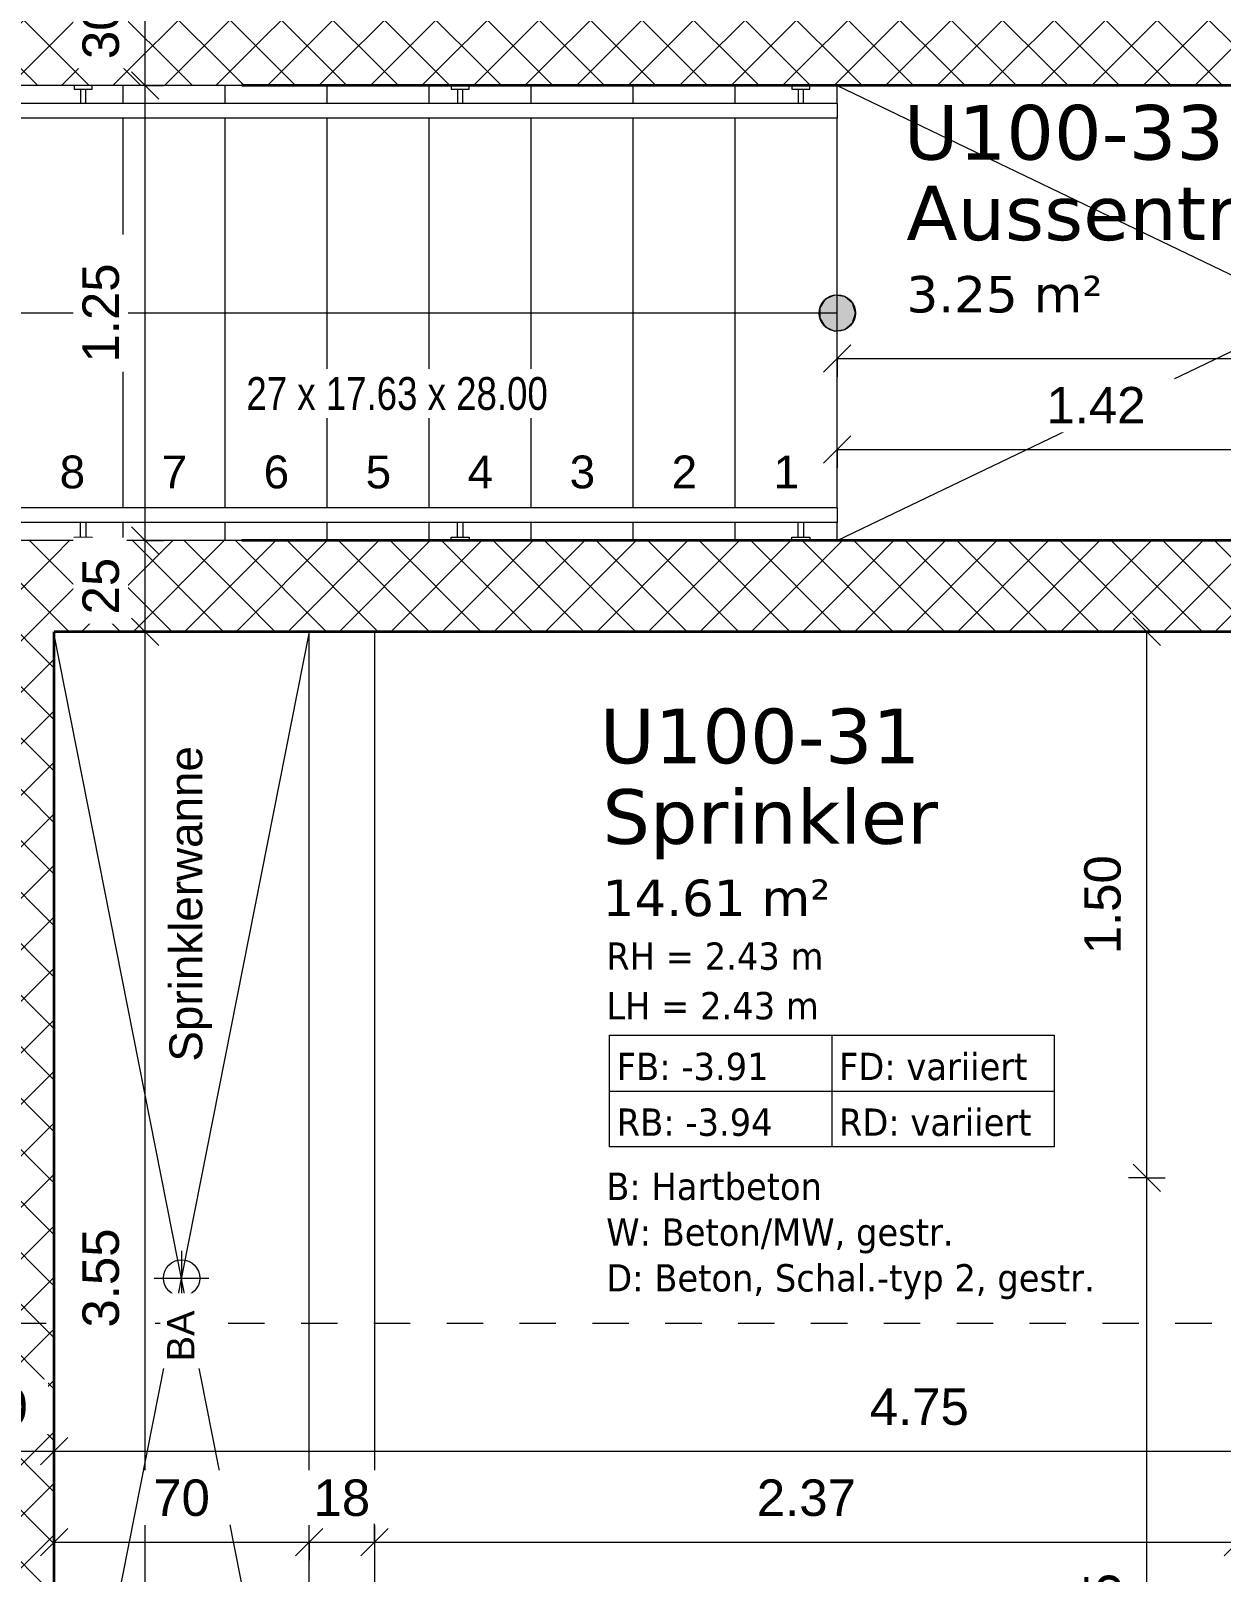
# Model space of a CAD drawing. Header units: metres. Extents: x -86 to 44, y -23 to 39.
# Drawn here: x -62.772 to -59.504, y 25.719 to 29.952 of the extents above; entities that cross this region are included whole.
import ezdxf

# ---------------------------------------------------------------- set-up
doc = ezdxf.new("R2010")
doc.units = ezdxf.units.M
doc.linetypes.add('_Verdeckte Linien_', pattern=[0.15, 0.1, -0.05])
doc.linetypes.add('Strichpunkt - Fein', pattern=[0.2, 0.1, -0.05, 0, -0.05])
for name, color, linetype, lineweight in [('A-____-____-DIMS', 7, 'Continuous', 5), ('A-____-____-DIMS-50', 7, 'Continuous', 5), ('A-____-NOTE-TEXT', 7, 'Continuous', 9), ('A-AREA-____-IDEN', 7, 'Continuous', 5), ('A-DETL-GENF-OTLN', 7, 'Continuous', 9), ('A-FLOR-____-OTLN', 7, 'Continuous', 9), ('A-FLOR-HRAL-OTLN', 7, 'Continuous', 9), ('A-WALL-____-MCUT', 7, 'Continuous', 35), ('A-WALL-____-PATT', 7, 'Continuous', 35), ('I-WALL-____-OTLN', 7, 'Continuous', 9), ('S-STRS-____-IDEN', 7, 'Continuous', 9), ('S-STRS-____-OTLN', 7, 'Continuous', 9), ('Text', 7, 'Continuous', 5)]:
    doc.layers.add(name, color=color, linetype=linetype, lineweight=lineweight)
doc.styles.add('Arial', font='arial.ttf', dxfattribs={"height": 0.09})
doc.styles.add('Arial_1', font='arial.ttf', dxfattribs={"height": 0.1})
doc.styles.add('Arial_2', font='arial.ttf', dxfattribs={"height": 0.075})
doc.styles.add('Arial_4', font='arial.ttf', dxfattribs={"width": 0.8, "height": 0.09})
doc.styles.add('Verdana_2', font='verdana.ttf', dxfattribs={"height": 0.1})
doc.styles.add('Verdana_3', font='verdana.ttf', dxfattribs={"width": 0.9, "height": 0.075})
doc.styles.add('Verdana_4', font='verdana.ttf', dxfattribs={"height": 0.15})
doc.dimstyles.new('Arial_2_00mm_fein_2', dxfattribs={"dimscale": 0.3048, "dimtxt": 0.102026, "dimasz": 0.246063, "dimexe": 0.164042, "dimexo": 0.0625, "dimgap": 0.123031, "dimtad": 1, "dimrnd": 0.005, "dimzin": 0, "dimdsep": 46, "dimtxsty": 'Arial_1', "dimblk1": 'OBLIQUE', "dimblk2": 'OBLIQUE', "dimsah": 1, "dimcen": 0.09, "dimazin": 0, "dimtfac": 1, "dimtdec": 4, "dimtix": 1, "dimtmove": 0, "dimatfit": 3, "dimfxl": 0.164042, "dimfxlon": 1, "dimtvp": 1, "dimtfill": 1, "dimtolj": 1, "dimtzin": 0, "dimarcsym": 2})
doc.dimstyles.new('SUB_Rohbau_fein_2', dxfattribs={"dimscale": 0.3048, "dimtxt": 0.102026, "dimasz": 0.246063, "dimexe": 0.164042, "dimexo": 0.0625, "dimgap": 0.123031, "dimtad": 1, "dimrnd": 0.005, "dimzin": 0, "dimdsep": 46, "dimtxsty": 'Arial_1', "dimblk1": 'OBLIQUE', "dimblk2": 'OBLIQUE', "dimsah": 1, "dimcen": 0.09, "dimazin": 0, "dimtfac": 1, "dimtdec": 4, "dimtix": 1, "dimtmove": 2, "dimatfit": 3, "dimfxl": 0.164042, "dimfxlon": 1, "dimtvp": 1, "dimtfill": 1, "dimtolj": 1, "dimtzin": 0, "dimarcsym": 2})
doc.dimstyles.new('SUB_Rohbau_fein_6', dxfattribs={"dimscale": 0.3048, "dimtxt": 0.102026, "dimasz": 0.246063, "dimexe": 0.164042, "dimexo": 0.0625, "dimgap": 0.123031, "dimtad": 1, "dimdec": 1, "dimlfac": 100, "dimrnd": 0.5, "dimdsep": 46, "dimtxsty": 'Arial_1', "dimblk1": 'OBLIQUE', "dimblk2": 'OBLIQUE', "dimsah": 1, "dimcen": 0.09, "dimazin": 0, "dimtfac": 1, "dimtdec": 4, "dimtix": 1, "dimtmove": 0, "dimatfit": 3, "dimfxl": 0.164042, "dimfxlon": 1, "dimtvp": 1, "dimtfill": 1, "dimtolj": 1, "dimtzin": 0, "dimarcsym": 2})
doc.dimstyles.new('SUB_Rohbau_fein_7', dxfattribs={"dimscale": 0.3048, "dimtxt": 0.102026, "dimasz": 0.246063, "dimexe": 0.164042, "dimexo": 0.0625, "dimgap": 0.123031, "dimtad": 1, "dimrnd": 0.005, "dimzin": 0, "dimdsep": 46, "dimtxsty": 'Arial_1', "dimblk1": 'OBLIQUE', "dimblk2": 'OBLIQUE', "dimsah": 1, "dimcen": 0.09, "dimazin": 0, "dimtfac": 1, "dimtdec": 4, "dimtix": 1, "dimtmove": 0, "dimatfit": 3, "dimfxl": 0.164042, "dimfxlon": 1, "dimtvp": 1, "dimtfill": 1, "dimtolj": 1, "dimtzin": 0, "dimarcsym": 2})
pattern_1 = [(45, (0, 0), (-0.07071068, 0.07071068), []), (135, (0, 0), (-0.07071068, -0.07071068), [])]

# ---------------------------------------------------------------- blocks, each defined once
blk = doc.blocks.new('Geländer - Handlauf - Befestigung-41870425--01_UG_OK_FFB_AF')
at = {"layer": 'A-FLOR-HRAL-OTLN'}
for p, q in [((-0.06, 0.025), (-0.07, 0.025)), ((-0.06, 0), (-0.06, 0.025)), ((-0.02, 0.0075), (-0.06, 0.0075)), ((-0.06, -0.025), (-0.06, 0)), ((-0.07, -0.025), (-0.06, -0.025)), ((-0.06, -0.0075), (-0.02, -0.0075))]:
    blk.add_line(p, q, dxfattribs=at)
blk = doc.blocks.new('Geländer - Handlauf - Befestigung-41870578--01_UG_OK_FFB_AF')
at = {"layer": 'A-FLOR-HRAL-OTLN'}
for p, q in [((-0.06, 0.025), (-0.07, 0.025)), ((-0.06, 0), (-0.06, 0.025)), ((-0.02, 0.0075), (-0.06, 0.0075)), ((-0.06, -0.025), (-0.06, 0)), ((-0.07, -0.025), (-0.06, -0.025)), ((-0.06, -0.0075), (-0.02, -0.0075))]:
    blk.add_line(p, q, dxfattribs=at)
blk = doc.blocks.new('Geländer - Handlauf - Befestigung-41870580--01_UG_OK_FFB_AF')
at = {"layer": 'A-FLOR-HRAL-OTLN'}
for p, q in [((-0.06, 0.025), (-0.07, 0.025)), ((-0.07, 0.025), (-0.07, 0)), ((-0.06, 0), (-0.06, 0.025)), ((-0.02, 0.0075), (-0.06, 0.0075)), ((-0.06, -0.025), (-0.06, 0)), ((-0.07, 0), (-0.07, -0.025)), ((-0.07, -0.025), (-0.06, -0.025)), ((-0.06, -0.0075), (-0.02, -0.0075))]:
    blk.add_line(p, q, dxfattribs=at)
blk = doc.blocks.new('Geländer - Geländer-21181093--01_UG_OK_FFB_AF')
at = {"layer": 'A-FLOR-HRAL-OTLN'}
for p, q in [((-60.558, 29.7516), (-63.2321, 29.7516)), ((-60.558, 29.7516), (-60.558, 29.7116)), ((-60.558, 29.7116), (-63.2214, 29.7116))]:
    blk.add_line(p, q, dxfattribs=at)
at = {"rotation": 269.9999999999998}
for name, p in [('Geländer - Handlauf - Befestigung-41870580--01_UG_OK_FFB_AF', (-62.628, 29.7316)), ('Geländer - Handlauf - Befestigung-41870578--01_UG_OK_FFB_AF', (-61.593, 29.7316)), ('Geländer - Handlauf - Befestigung-41870425--01_UG_OK_FFB_AF', (-60.658, 29.7316))]:
    blk.add_blockref(name, p, dxfattribs=at)
blk = doc.blocks.new('Geländer - Handlauf - Befestigung-V92--01_UG_OK_FFB_AF')
at = {"layer": 'A-FLOR-HRAL-OTLN'}
for p, q in [((-0.06, 0.025), (-0.07, 0.025)), ((-0.06, 0), (-0.06, 0.025)), ((-0.02, 0.0075), (-0.06, 0.0075)), ((-0.06, -0.025), (-0.06, 0)), ((-0.07, -0.025), (-0.06, -0.025)), ((-0.06, -0.0075), (-0.02, -0.0075))]:
    blk.add_line(p, q, dxfattribs=at)
blk = doc.blocks.new('Geländer - Geländer-21181097--01_UG_OK_FFB_AF')
at = {"layer": 'A-FLOR-HRAL-OTLN'}
for p, q in [((-60.558, 28.6416), (-62.9347, 28.6416)), ((-60.558, 28.6416), (-60.558, 28.6016)), ((-60.558, 28.6016), (-62.9239, 28.6016))]:
    blk.add_line(p, q, dxfattribs=at)
at = {"extrusion": (0, 0, -1), "zscale": -1, "rotation": 90.00000000000021}
for name, p in [('Geländer - Handlauf - Befestigung-41870580--01_UG_OK_FFB_AF', (62.628, 28.6216)), ('Geländer - Handlauf - Befestigung-V92--01_UG_OK_FFB_AF', (61.593, 28.6216)), ('Geländer - Handlauf - Befestigung-41870425--01_UG_OK_FFB_AF', (60.658, 28.6216))]:
    blk.add_blockref(name, p, dxfattribs=at)
blk = doc.blocks.new('DE_Detailverweis - mit_Rahmen-56961561--01_UG_OK_FFB_AF')
at = {"layer": 'A-DETL-GENF-OTLN', "color": 30, "linetype": 'Strichpunkt - Fein', "true_color": 0xff8000}
blk.add_line((13.1058, 0), (0, 0), dxfattribs=at)
blk = doc.blocks.new('Beschriftung_Räume-SUB - Vollständig-17704717--01_UG_OK_FFB_AF')
at = {"layer": 'A-AREA-____-IDEN'}
for p, q in [((0, -0.018255), (0.0244, -0.018255)), ((0, -0.024377), (0, -0.018255)), ((0.0122, -0.018255), (0.0122, -0.024377)), ((0.0244, -0.018255), (0.0244, -0.024377)), ((0, -0.021316), (0.0244, -0.021316)), ((0.0244, -0.024377), (0, -0.024377))]:
    blk.add_line(p, q, dxfattribs=at)
blk = doc.blocks.new('DIMBLOCK978--01_UG_OK_FFB_AF')
at = {"layer": 'A-____-____-DIMS-50'}
for p, q in [((-62.458, 28.3016), (-62.4955, 28.3391)), ((-62.458, 28.3016), (-62.508, 28.3016)), ((-62.458, 24.7516), (-62.458, 28.3016)), ((-62.458, 28.3016), (-62.4205, 28.2641)), ((-62.458, 28.3016), (-62.408, 28.3016)), ((-62.458, 24.7516), (-62.4955, 24.7891)), ((-62.458, 24.7516), (-62.508, 24.7516)), ((-62.458, 24.7516), (-62.4205, 24.7141)), ((-62.458, 24.7516), (-62.408, 24.7516))]:
    blk.add_line(p, q, dxfattribs=at)
at = {"layer": 'A-____-____-DIMS-50', "color": 0, "insert": (-62.63, 26.3909), "char_height": 0.1, "width": 0.325653, "attachment_point": 1, "rotation": 90, "line_spacing_factor": 0.941778, "style": 'Arial_1', "bg_fill": 3, "box_fill_scale": 1.25, "bg_fill_color": 256, "bg_fill_true_color": 13158600, "bg_fill_transparency": 0}
blk.add_mtext('3.55', dxfattribs=at)
blk = doc.blocks.new('_Oblique')
at = {"color": 0, "linetype": 'ByBlock', "lineweight": -2}
blk.add_line((-0.5, -0.5), (0.5, 0.5), dxfattribs=at)
blk = doc.blocks.new('DIMBLOCK979--01_UG_OK_FFB_AF')
at = {"layer": 'A-____-____-DIMS-50'}
for p, q in [((-62.458, 28.5516), (-62.4955, 28.5891)), ((-62.458, 28.5516), (-62.508, 28.5516)), ((-62.458, 28.3016), (-62.458, 28.5516)), ((-62.458, 28.5516), (-62.4205, 28.5141)), ((-62.458, 28.5516), (-62.408, 28.5516)), ((-62.458, 28.3016), (-62.4955, 28.3391)), ((-62.458, 28.3016), (-62.508, 28.3016)), ((-62.458, 28.3016), (-62.4205, 28.2641)), ((-62.458, 28.3016), (-62.408, 28.3016))]:
    blk.add_line(p, q, dxfattribs=at)
at = {"layer": 'A-____-____-DIMS-50', "color": 0, "insert": (-62.63, 28.349), "char_height": 0.1, "width": 0.186088, "attachment_point": 1, "rotation": 90, "line_spacing_factor": 0.941778, "style": 'Arial_1', "bg_fill": 3, "box_fill_scale": 1.25, "bg_fill_color": 256, "bg_fill_true_color": 13158600, "bg_fill_transparency": 0}
blk.add_mtext('25', dxfattribs=at)
blk = doc.blocks.new('DIMBLOCK980--01_UG_OK_FFB_AF')
at = {"layer": 'A-____-____-DIMS-50'}
for p, q in [((-62.458, 29.8016), (-62.508, 29.8016)), ((-62.458, 29.8016), (-62.4955, 29.8391)), ((-62.458, 28.5516), (-62.458, 29.8016)), ((-62.458, 29.8016), (-62.4205, 29.7641)), ((-62.458, 29.8016), (-62.408, 29.8016)), ((-62.458, 28.5516), (-62.4955, 28.5891)), ((-62.458, 28.5516), (-62.508, 28.5516)), ((-62.458, 28.5516), (-62.4205, 28.5141)), ((-62.458, 28.5516), (-62.408, 28.5516))]:
    blk.add_line(p, q, dxfattribs=at)
at = {"layer": 'A-____-____-DIMS-50', "color": 0, "insert": (-62.63, 29.0409), "char_height": 0.1, "width": 0.325653, "attachment_point": 1, "rotation": 90, "line_spacing_factor": 0.941778, "style": 'Arial_1', "bg_fill": 3, "box_fill_scale": 1.25, "bg_fill_color": 256, "bg_fill_true_color": 13158600, "bg_fill_transparency": 0}
blk.add_mtext('1.25', dxfattribs=at)
blk = doc.blocks.new('DIMBLOCK981--01_UG_OK_FFB_AF')
at = {"layer": 'A-____-____-DIMS-50'}
for p, q in [((-62.458, 30.1016), (-62.4955, 30.1391)), ((-62.458, 30.1016), (-62.508, 30.1016)), ((-62.458, 29.8016), (-62.458, 30.1016)), ((-62.458, 30.1016), (-62.4205, 30.0641)), ((-62.458, 30.1016), (-62.408, 30.1016)), ((-62.458, 29.8016), (-62.508, 29.8016)), ((-62.458, 29.8016), (-62.4955, 29.8391)), ((-62.458, 29.8016), (-62.4205, 29.7641)), ((-62.458, 29.8016), (-62.408, 29.8016))]:
    blk.add_line(p, q, dxfattribs=at)
at = {"layer": 'A-____-____-DIMS-50', "color": 0, "insert": (-62.63, 29.874), "char_height": 0.1, "width": 0.186088, "attachment_point": 1, "rotation": 90, "line_spacing_factor": 0.941778, "style": 'Arial_1', "bg_fill": 3, "box_fill_scale": 1.25, "bg_fill_color": 256, "bg_fill_true_color": 13158600, "bg_fill_transparency": 0}
blk.add_mtext('30', dxfattribs=at)
blk = doc.blocks.new('DIMBLOCK1207--01_UG_OK_FFB_AF')
at = {"layer": 'A-____-____-DIMS-50'}
for p, q in [((-59.708, 26.8016), (-59.7455, 26.8391)), ((-59.708, 26.8016), (-59.758, 26.8016)), ((-59.708, 24.7516), (-59.708, 26.8016)), ((-59.708, 26.8016), (-59.6705, 26.7641)), ((-59.708, 26.8016), (-59.658, 26.8016)), ((-59.708, 24.7516), (-59.7455, 24.7891)), ((-59.708, 24.7516), (-59.758, 24.7516)), ((-59.708, 24.7516), (-59.6705, 24.7141)), ((-59.708, 24.7516), (-59.658, 24.7516))]:
    blk.add_line(p, q, dxfattribs=at)
at = {"layer": 'A-____-____-DIMS-50', "color": 0, "insert": (-59.88, 25.4452), "char_height": 0.1, "width": 0.325653, "attachment_point": 1, "rotation": 90, "line_spacing_factor": 0.941778, "style": 'Arial_1', "bg_fill": 3, "box_fill_scale": 1.25, "bg_fill_color": 256, "bg_fill_true_color": 13158600, "bg_fill_transparency": 0}
blk.add_mtext('2.05', dxfattribs=at)
blk = doc.blocks.new('DIMBLOCK1208--01_UG_OK_FFB_AF')
at = {"layer": 'A-____-____-DIMS-50'}
for p, q in [((-59.708, 28.3016), (-59.7455, 28.3391)), ((-59.708, 28.3016), (-59.758, 28.3016)), ((-59.708, 26.8016), (-59.708, 28.3016)), ((-59.708, 28.3016), (-59.6705, 28.2641)), ((-59.708, 28.3016), (-59.658, 28.3016)), ((-59.708, 26.8016), (-59.7455, 26.8391)), ((-59.708, 26.8016), (-59.758, 26.8016)), ((-59.708, 26.8016), (-59.6705, 26.7641)), ((-59.708, 26.8016), (-59.658, 26.8016))]:
    blk.add_line(p, q, dxfattribs=at)
at = {"layer": 'A-____-____-DIMS-50', "color": 0, "insert": (-59.88, 27.4159), "char_height": 0.1, "width": 0.325653, "attachment_point": 1, "rotation": 90, "line_spacing_factor": 0.941778, "style": 'Arial_1', "bg_fill": 3, "box_fill_scale": 1.25, "bg_fill_color": 256, "bg_fill_true_color": 13158600, "bg_fill_transparency": 0}
blk.add_mtext('1.50', dxfattribs=at)
blk = doc.blocks.new('DIMBLOCK1209--01_UG_OK_FFB_AF')
at = {"layer": 'A-____-____-DIMS-50'}
for p, q in [((-62.708, 25.8016), (-62.708, 25.8516)), ((-62.708, 25.8016), (-62.6705, 25.8391)), ((-62.008, 25.8016), (-62.008, 25.8516)), ((-62.008, 25.8016), (-61.9705, 25.8391)), ((-62.708, 25.8016), (-62.7455, 25.7641)), ((-62.708, 25.8016), (-62.008, 25.8016)), ((-62.708, 25.8016), (-62.708, 25.7516)), ((-62.008, 25.8016), (-62.0455, 25.7641)), ((-62.008, 25.8016), (-62.008, 25.7516))]:
    blk.add_line(p, q, dxfattribs=at)
at = {"layer": 'A-____-____-DIMS-50', "color": 0, "insert": (-62.4356, 25.9736), "char_height": 0.1, "width": 0.186088, "attachment_point": 1, "line_spacing_factor": 0.941778, "style": 'Arial_1', "bg_fill": 3, "box_fill_scale": 1.25, "bg_fill_color": 256, "bg_fill_true_color": 13158600, "bg_fill_transparency": 0}
blk.add_mtext('70', dxfattribs=at)
blk = doc.blocks.new('DIMBLOCK1210--01_UG_OK_FFB_AF')
at = {"layer": 'A-____-____-DIMS-50'}
for p, q in [((-62.008, 25.8016), (-62.008, 25.8516)), ((-62.008, 25.8016), (-61.9705, 25.8391)), ((-61.828, 25.8016), (-61.828, 25.8516)), ((-61.828, 25.8016), (-61.7905, 25.8391)), ((-62.008, 25.8016), (-62.0455, 25.7641)), ((-62.008, 25.8016), (-61.828, 25.8016)), ((-62.008, 25.8016), (-62.008, 25.7516)), ((-61.828, 25.8016), (-61.8655, 25.7641)), ((-61.828, 25.8016), (-61.828, 25.7516))]:
    blk.add_line(p, q, dxfattribs=at)
at = {"layer": 'A-____-____-DIMS-50', "color": 0, "insert": (-61.9956, 25.9736), "char_height": 0.1, "width": 0.186088, "attachment_point": 1, "line_spacing_factor": 0.941778, "style": 'Arial_1', "bg_fill": 3, "box_fill_scale": 1.25, "bg_fill_color": 256, "bg_fill_true_color": 13158600, "bg_fill_transparency": 0}
blk.add_mtext('18', dxfattribs=at)
blk = doc.blocks.new('DIMBLOCK1211--01_UG_OK_FFB_AF')
at = {"layer": 'A-____-____-DIMS-50'}
for p, q in [((-61.828, 25.8016), (-61.828, 25.8516)), ((-61.828, 25.8016), (-61.7905, 25.8391)), ((-59.458, 25.8016), (-59.458, 25.8516)), ((-59.458, 25.8016), (-59.4205, 25.8391)), ((-61.828, 25.8016), (-61.8655, 25.7641)), ((-61.828, 25.8016), (-59.458, 25.8016)), ((-61.828, 25.8016), (-61.828, 25.7516)), ((-59.458, 25.8016), (-59.4955, 25.7641)), ((-59.458, 25.8016), (-59.458, 25.7516))]:
    blk.add_line(p, q, dxfattribs=at)
at = {"layer": 'A-____-____-DIMS-50', "color": 0, "insert": (-60.7787, 25.9736), "char_height": 0.1, "width": 0.325653, "attachment_point": 1, "line_spacing_factor": 0.941778, "style": 'Arial_1', "bg_fill": 3, "box_fill_scale": 1.25, "bg_fill_color": 256, "bg_fill_true_color": 13158600, "bg_fill_transparency": 0}
blk.add_mtext('2.37', dxfattribs=at)
blk = doc.blocks.new('DIMBLOCK1216--01_UG_OK_FFB_AF')
at = {"layer": 'A-____-____-DIMS-50'}
for p, q in [((-60.558, 28.8016), (-60.558, 28.8516)), ((-60.558, 28.8016), (-60.5205, 28.8391)), ((-59.138, 28.8016), (-59.138, 28.8516)), ((-59.138, 28.8016), (-59.1005, 28.8391)), ((-60.558, 28.8016), (-60.5955, 28.7641)), ((-60.558, 28.8016), (-59.138, 28.8016)), ((-60.558, 28.8016), (-60.558, 28.7516)), ((-59.138, 28.8016), (-59.1755, 28.7641)), ((-59.138, 28.8016), (-59.138, 28.7516))]:
    blk.add_line(p, q, dxfattribs=at)
at = {"layer": 'A-____-____-DIMS-50', "color": 0, "insert": (-59.9837, 28.9736), "char_height": 0.1, "width": 0.325653, "attachment_point": 1, "line_spacing_factor": 0.941778, "style": 'Arial_1', "bg_fill": 3, "box_fill_scale": 1.25, "bg_fill_color": 256, "bg_fill_true_color": 13158600, "bg_fill_transparency": 0}
blk.add_mtext('1.42', dxfattribs=at)
blk = doc.blocks.new('DIMBLOCK1219--01_UG_OK_FFB_AF')
at = {"layer": 'A-____-____-DIMS-50'}
for p, q in [((-60.558, 29.0516), (-60.558, 29.1016)), ((-60.558, 29.0516), (-60.5205, 29.0891)), ((-57.958, 29.0516), (-57.958, 29.1016)), ((-57.958, 29.0516), (-57.9205, 29.0891)), ((-60.558, 29.0516), (-60.5955, 29.0141)), ((-60.558, 29.0516), (-57.958, 29.0516)), ((-60.558, 29.0516), (-60.558, 29.0016)), ((-57.958, 29.0516), (-57.9955, 29.0141)), ((-57.958, 29.0516), (-57.958, 29.0016))]:
    blk.add_line(p, q, dxfattribs=at)
at = {"layer": 'A-____-____-DIMS-50', "color": 0, "insert": (-58.634, 29.2236), "char_height": 0.1, "width": 0.325653, "attachment_point": 1, "line_spacing_factor": 0.941778, "style": 'Arial_1', "bg_fill": 3, "box_fill_scale": 1.25, "bg_fill_color": 256, "bg_fill_true_color": 13158600, "bg_fill_transparency": 0}
blk.add_mtext('2.60', dxfattribs=at)
blk = doc.blocks.new('DIMBLOCK1221--01_UG_OK_FFB_AF')
at = {"layer": 'A-____-____-DIMS-50'}
for p, q in [((-63.008, 26.0516), (-63.008, 26.1016)), ((-63.008, 26.0516), (-62.9705, 26.0891)), ((-62.708, 26.0516), (-62.708, 26.1016)), ((-62.708, 26.0516), (-62.6705, 26.0891)), ((-63.008, 26.0516), (-63.0455, 26.0141)), ((-63.008, 26.0516), (-62.708, 26.0516)), ((-63.008, 26.0516), (-63.008, 26.0016)), ((-62.708, 26.0516), (-62.7455, 26.0141)), ((-62.708, 26.0516), (-62.708, 26.0016))]:
    blk.add_line(p, q, dxfattribs=at)
at = {"layer": 'A-____-____-DIMS-50', "color": 0, "insert": (-62.9356, 26.2236), "char_height": 0.1, "width": 0.186088, "attachment_point": 1, "line_spacing_factor": 0.941778, "style": 'Arial_1', "bg_fill": 3, "box_fill_scale": 1.25, "bg_fill_color": 256, "bg_fill_true_color": 13158600, "bg_fill_transparency": 0}
blk.add_mtext('30', dxfattribs=at)
blk = doc.blocks.new('DIMBLOCK1222--01_UG_OK_FFB_AF')
at = {"layer": 'A-____-____-DIMS-50'}
for p, q in [((-62.708, 26.0516), (-62.708, 26.1016)), ((-62.708, 26.0516), (-62.6705, 26.0891)), ((-57.958, 26.0516), (-57.958, 26.1016)), ((-57.958, 26.0516), (-57.9205, 26.0891)), ((-62.708, 26.0516), (-62.7455, 26.0141)), ((-62.708, 26.0516), (-57.958, 26.0516)), ((-62.708, 26.0516), (-62.708, 26.0016)), ((-57.958, 26.0516), (-57.9955, 26.0141)), ((-57.958, 26.0516), (-57.958, 26.0016))]:
    blk.add_line(p, q, dxfattribs=at)
at = {"layer": 'A-____-____-DIMS-50', "color": 0, "insert": (-60.4687, 26.2236), "char_height": 0.1, "width": 0.325653, "attachment_point": 1, "line_spacing_factor": 0.941778, "style": 'Arial_1', "bg_fill": 3, "box_fill_scale": 1.25, "bg_fill_color": 256, "bg_fill_true_color": 13158600, "bg_fill_transparency": 0}
blk.add_mtext('4.75', dxfattribs=at)

msp = doc.modelspace()

# ---------------------------------------------------------------- hatches: boundary and pattern name
at = {"layer": 'A-WALL-____-PATT', "lineweight": 9}
h = msp.add_hatch(dxfattribs=at)
h.set_pattern_fill('FP_1', color=256, style=0, pattern_type=2)
h.set_pattern_definition(pattern_1)
h.paths.add_polyline_path([(-69.9425, 29.8016), (-64.3928, 29.8016), (-64.3928, 30.1016), (-70.0159, 30.1016), (-70.0159, 29.8016)])
h.paths.add_polyline_path([(-25.493, 29.8016), (-19.538, 29.8016), (-19.538, 30.1016), (-62.1928, 30.1016), (-62.1928, 29.8016), (-25.5393, 29.8016)])
h.paths.add_polyline_path([(-15.983, 29.8016), (-15.983, 30.0517), (-16.083, 30.0517), (-16.083, 29.8016), (-15.988, 29.8016)])
h.paths.add_polyline_path([(-16.283, 29.8016), (-16.183, 29.8016), (-16.183, 30.1016), (-19.438, 30.1016), (-19.438, 29.8016), (-16.4352, 29.8016)])
h = msp.add_hatch(dxfattribs=at)
h.set_pattern_fill('FP_1', color=256, style=0, pattern_type=2)
h.set_pattern_definition(pattern_1)
h.paths.add_polyline_path([(-62.63, 29.8016), (-62.1928, 29.8016), (-62.1928, 30.1016), (-64.3928, 30.1016), (-64.3928, 29.8016), (-62.6318, 29.8016)])
h = msp.add_hatch(dxfattribs=at)
h.set_pattern_fill('FP_1', color=256, style=0, pattern_type=2)
h.set_pattern_definition(pattern_1)
h.paths.add_polyline_path([(-62.708, 28.1075), (-62.708, 28.5516), (-63.008, 28.5516), (-63.008, 28.1075), (-62.7095, 28.1075)])
h = msp.add_hatch(dxfattribs=at)
h.set_pattern_fill('FP_1', color=256, style=0, pattern_type=2)
h.set_pattern_definition(pattern_1)
h.paths.add_polyline_path([(-62.1928, 28.3016), (-62.1928, 28.5516), (-62.708, 28.5516), (-62.708, 28.3016), (-62.238, 28.3016)])
h = msp.add_hatch(dxfattribs=at)
h.set_pattern_fill('FP_1', color=256, style=0, pattern_type=2)
h.set_pattern_definition(pattern_1)
h.paths.add_polyline_path([(-62.1928, 28.3016), (-59.138, 28.3016), (-59.138, 28.5516), (-62.1928, 28.5516)])
h.paths.add_polyline_path([(-57.958, 28.3016), (-57.958, 28.5516), (-58.028, 28.5516), (-58.028, 28.3016), (-58.008, 28.3016)])
h = msp.add_hatch(dxfattribs=at)
h.set_pattern_fill('FP_1', color=256, style=0, pattern_type=2)
h.set_pattern_definition(pattern_1)
h.paths.add_polyline_path([(-62.708, 12.8516), (-62.708, 28.1075), (-63.008, 28.1075), (-63.008, 12.8516)])
at = {"layer": 'S-STRS-____-OTLN'}
h = msp.add_hatch(color=256, dxfattribs=at)
edge = h.paths.add_edge_path()
edge.add_arc((-60.558, 29.1766), 0.05, 0, 360)
msp.add_hatch(color=256, dxfattribs=at).paths.add_polyline_path([(-60.5651, 29.1271), (-60.5372, 29.1311), (-60.516, 29.1495), (-60.508, 29.1766), (-60.516, 29.2036), (-60.5372, 29.222), (-60.5651, 29.226), (-60.5908, 29.2143), (-60.606, 29.1906), (-60.606, 29.1625), (-60.5908, 29.1388)])

# ---------------------------------------------------------------- linework, layer by layer
at = {"layer": 'A-____-NOTE-TEXT', "lineweight": 5}
for p, q in [((-62.358, 26.6016), (-62.358, 26.4516)), ((-62.433, 26.5266), (-62.283, 26.5266))]:
    msp.add_line(p, q, dxfattribs=at)
msp.add_circle((-62.358, 26.5266), 0.05, dxfattribs=at)
at = {"layer": 'A-FLOR-____-OTLN'}
for p, q in [((-60.558, 28.5516), (-57.958, 29.8016)), ((-60.558, 29.8016), (-57.958, 28.5516)), ((-62.008, 28.3016), (-62.708, 24.7591)), ((-62.008, 24.7516), (-62.708, 28.294))]:
    msp.add_line(p, q, dxfattribs=at)
at = {"layer": 'A-WALL-____-MCUT'}
for p, q in [((-57.958, 29.8016), (-62.1928, 29.8016)), ((-59.138, 28.5516), (-62.1928, 28.5516)), ((-62.708, 24.7516), (-62.708, 28.3016)), ((-59.458, 28.3016), (-62.708, 28.3016))]:
    msp.add_line(p, q, dxfattribs=at)
at = {"layer": 'I-WALL-____-OTLN'}
for p, q in [((-62.008, 24.7516), (-62.008, 28.3016)), ((-61.828, 28.3016), (-61.828, 24.7516))]:
    msp.add_line(p, q, dxfattribs=at)
at = {"layer": 'S-STRS-____-OTLN'}
for p, q in [((-62.653, 29.8016), (-62.798, 29.8016)), ((-62.518, 29.8016), (-62.603, 29.8016)), ((-62.238, 29.8016), (-62.518, 29.8016)), ((-62.518, 29.7516), (-62.518, 29.8016)), ((-62.1928, 29.8016), (-62.238, 29.8016)), ((-62.238, 29.7516), (-62.238, 29.8016)), ((-61.958, 29.7516), (-61.958, 29.8016)), ((-61.678, 29.7516), (-61.678, 29.8016)), ((-61.398, 29.7516), (-61.398, 29.8016)), ((-61.118, 29.7516), (-61.118, 29.8016)), ((-60.838, 29.7516), (-60.838, 29.8016)), ((-60.558, 29.7516), (-60.558, 29.8016)), ((-62.518, 28.6416), (-62.518, 29.7116)), ((-62.238, 28.6416), (-62.238, 29.7116)), ((-61.958, 28.6416), (-61.958, 29.7116)), ((-61.678, 28.6416), (-61.678, 29.7116)), ((-61.398, 28.6416), (-61.398, 29.7116)), ((-61.118, 28.6416), (-61.118, 29.7116)), ((-60.838, 28.6416), (-60.838, 29.7116)), ((-60.558, 28.6416), (-60.558, 29.7116)), ((-60.5908, 29.2143), (-60.606, 29.1906)), ((-60.5651, 29.226), (-60.5908, 29.2143)), ((-60.5372, 29.222), (-60.5651, 29.226)), ((-60.516, 29.2036), (-60.5372, 29.222)), ((-62.518, 29.1766), (-62.798, 29.1766)), ((-62.238, 29.1766), (-62.518, 29.1766)), ((-61.958, 29.1766), (-62.238, 29.1766)), ((-61.678, 29.1766), (-61.958, 29.1766)), ((-61.398, 29.1766), (-61.678, 29.1766)), ((-61.118, 29.1766), (-61.398, 29.1766)), ((-60.838, 29.1766), (-61.118, 29.1766)), ((-60.558, 29.1766), (-60.838, 29.1766)), ((-60.606, 29.1906), (-60.606, 29.1625)), ((-60.606, 29.1625), (-60.5908, 29.1388)), ((-60.508, 29.1766), (-60.516, 29.2036)), ((-60.516, 29.1495), (-60.508, 29.1766)), ((-60.5908, 29.1388), (-60.5651, 29.1271)), ((-60.5651, 29.1271), (-60.5372, 29.1311)), ((-60.5372, 29.1311), (-60.516, 29.1495)), ((-62.518, 28.5516), (-62.518, 28.6016)), ((-62.238, 28.5516), (-62.238, 28.6016)), ((-61.958, 28.5516), (-61.958, 28.6016)), ((-61.678, 28.5516), (-61.678, 28.6016)), ((-61.398, 28.5516), (-61.398, 28.6016)), ((-61.118, 28.5516), (-61.118, 28.6016)), ((-60.838, 28.5516), (-60.838, 28.6016)), ((-60.558, 28.5516), (-60.558, 28.6016)), ((-62.653, 28.5516), (-62.798, 28.5516)), ((-62.518, 28.5516), (-62.603, 28.5516)), ((-62.238, 28.5516), (-62.518, 28.5516)), ((-62.1928, 28.5516), (-62.238, 28.5516))]:
    msp.add_line(p, q, dxfattribs=at)
at = {"layer": 'S-STRS-____-OTLN', "linetype": '_Verdeckte Linien_'}
for p, q in [((-62.518, 29.7516), (-62.518, 29.8016)), ((-62.238, 29.7516), (-62.238, 29.8016)), ((-61.958, 29.7516), (-61.958, 29.8016)), ((-61.678, 29.7516), (-61.678, 29.8016)), ((-61.398, 29.7516), (-61.398, 29.8016)), ((-61.118, 29.7516), (-61.118, 29.8016)), ((-60.838, 29.7516), (-60.838, 29.8016)), ((-60.558, 29.7516), (-60.558, 29.8016)), ((-62.518, 28.6416), (-62.518, 29.7116)), ((-62.238, 28.6416), (-62.238, 29.7116)), ((-61.958, 28.6416), (-61.958, 29.7116)), ((-61.678, 28.6416), (-61.678, 29.7116)), ((-61.398, 28.6416), (-61.398, 29.7116)), ((-61.118, 28.6416), (-61.118, 29.7116)), ((-60.838, 28.6416), (-60.838, 29.7116)), ((-60.558, 28.6416), (-60.558, 29.7116)), ((-62.518, 28.5516), (-62.518, 28.6016)), ((-62.238, 28.5516), (-62.238, 28.6016)), ((-61.958, 28.5516), (-61.958, 28.6016)), ((-61.678, 28.5516), (-61.678, 28.6016)), ((-61.398, 28.5516), (-61.398, 28.6016)), ((-61.118, 28.5516), (-61.118, 28.6016)), ((-60.838, 28.5516), (-60.838, 28.6016)), ((-60.558, 28.5516), (-60.558, 28.6016))]:
    msp.add_line(p, q, dxfattribs=at)
at = {"layer": 'S-STRS-____-OTLN'}
msp.add_circle((-60.558, 29.1766), 0.05, dxfattribs=at)

# ---------------------------------------------------------------- block references
at = {"layer": 'A-AREA-____-IDEN', "xscale": 49.99999999999998, "yscale": 49.99999999999998, "zscale": 49.99999999999998}
msp.add_blockref('Beschriftung_Räume-SUB - Vollständig-17704717--01_UG_OK_FFB_AF', (-61.1829, 28.1061), dxfattribs=at)
at = {"layer": 'A-DETL-GENF-OTLN', "color": 30, "true_color": 0xff8000}
msp.add_blockref('DE_Detailverweis - mit_Rahmen-56961561--01_UG_OK_FFB_AF', (-70.4359, 26.4016), dxfattribs=at)
at = {"layer": 'A-FLOR-HRAL-OTLN'}
for name in ['Geländer - Geländer-21181093--01_UG_OK_FFB_AF', 'Geländer - Geländer-21181097--01_UG_OK_FFB_AF']:
    msp.add_blockref(name, (0, 0), dxfattribs=at)

# ---------------------------------------------------------------- texts
at = {"layer": 'A-AREA-____-IDEN', "attachment_point": 1}
for s, insert, char_height, width, style in [('U100-33', (-60.3755, 29.748), 0.15, 1.074261, 'Verdana_4'), ('Aussentreppe Ost', (-60.3684, 29.5268), 0.15, 2.176582, 'Verdana_4'), ('3.25 m²', (-60.3679, 29.2783), 0.1, 0.709493, 'Verdana_2'), ('U100-31', (-61.2097, 28.0904), 0.15, 1.074261, 'Verdana_4'), ('Sprinkler', (-61.2026, 27.8692), 0.15, 1.118354, 'Verdana_4'), ('14.61 m²', (-61.2021, 27.6207), 0.1, 0.817721, 'Verdana_2'), ('RH = 2.43 m', (-61.1922, 27.4483), 0.075, 0.750379, 'Verdana_3'), ('LH = 2.43 m', (-61.1922, 27.3122), 0.075, 0.735949, 'Verdana_3'), ('FB: -3.91', (-61.1634, 27.1454), 0.075, 0.551962, 'Verdana_3'), ('FD: variiert', (-60.5534, 27.1454), 0.075, 0.667405, 'Verdana_3'), ('RB: -3.94', (-61.1634, 26.9923), 0.075, 0.566392, 'Verdana_3'), ('RD: variiert', (-60.5534, 26.9923), 0.075, 0.681835, 'Verdana_3'), ('B: Hartbeton', (-61.1922, 26.8161), 0.075, 0.753987, 'Verdana_3'), ('W: Beton/MW, gestr.', (-61.1922, 26.6904), 0.075, 1.237405, 'Verdana_3'), ('D: Beton, Schal.-typ 2, gestr.', (-61.1922, 26.5648), 0.075, 1.73886, 'Verdana_3')]:
    msp.add_mtext(s, dxfattribs=dict(at, insert=insert, char_height=char_height, width=width, style=style))
at = {"layer": 'S-STRS-____-OTLN', "char_height": 0.09, "width": 0.083065, "attachment_point": 1, "line_spacing_factor": 0.941778, "style": 'Arial'}
for s, insert in [('8', (-62.6926, 28.7853)), ('7', (-62.4126, 28.7853)), ('6', (-62.1326, 28.7853)), ('5', (-61.8526, 28.7853)), ('4', (-61.5726, 28.7853)), ('3', (-61.2926, 28.7853)), ('2', (-61.0126, 28.7853)), ('1', (-60.7326, 28.7853))]:
    msp.add_mtext(s, dxfattribs=dict(at, insert=insert))

# ---------------------------------------------------------------- next in the draw order: texts
at = {"layer": 'A-____-NOTE-TEXT', "lineweight": 5, "insert": (-62.3977, 26.2978), "char_height": 0.075, "width": 0.168354, "attachment_point": 1, "rotation": 90, "style": 'Arial_2', "bg_fill": 3, "box_fill_scale": 1.25, "bg_fill_color": 256, "bg_fill_true_color": 13158600, "bg_fill_transparency": 0}
msp.add_mtext('BA', dxfattribs=at)
at = {"layer": 'S-STRS-____-IDEN', "lineweight": 5, "insert": (-62.1801, 29.0007), "char_height": 0.09, "width": 0.974852, "attachment_point": 1, "style": 'Arial_4', "bg_fill": 3, "box_fill_scale": 1.25, "bg_fill_color": 256, "bg_fill_true_color": 13158600, "bg_fill_transparency": 0}
msp.add_mtext('27 x 17.63 x 28.00', dxfattribs=at)

# ---------------------------------------------------------------- next in the draw order: dimensions: what is measured, and where the dimension line sits
at = {"layer": 'A-____-____-DIMS'}
dim = msp.add_linear_dim(base=(-59.138, 28.8016), p1=(-60.558, 28.8516), p2=(-59.138, 28.8516), dimstyle='Arial_2_00mm_fein_2', override={"dimpost": '<>', "dimfxl": 1.42}, dxfattribs=at)
dim.commit()
dim.dimension.update_dxf_attribs({"geometry": 'DIMBLOCK1216--01_UG_OK_FFB_AF', "text_midpoint": (-59.848, 28.8893)})
dim = msp.add_linear_dim(base=(-59.708, 26.8016), p1=(-59.758, 24.7516), p2=(-59.658, 26.8016), angle=90, dimstyle='SUB_Rohbau_fein_2', override={"dimpost": '<>', "dimfxl": 2.052438}, dxfattribs=at)
dim.commit()
dim.dimension.update_dxf_attribs({"geometry": 'DIMBLOCK1207--01_UG_OK_FFB_AF', "text_midpoint": (-59.8134, 25.6081), "dimtype": 160, "text_rotation": 90})

# ---------------------------------------------------------------- next in the draw order: dimensions: what is measured, and where the dimension line sits
dim = msp.add_linear_dim(base=(-57.958, 29.0516), p1=(-60.558, 29.1016), p2=(-57.958, 29.1016), dimstyle='SUB_Rohbau_fein_2', override={"dimpost": '<>', "dimfxl": 2.6}, dxfattribs=at)
dim.commit()
dim.dimension.update_dxf_attribs({"geometry": 'DIMBLOCK1219--01_UG_OK_FFB_AF', "text_midpoint": (-58.4712, 29.1569), "dimtype": 160})
for base, p1, p2, override, picture, middle in [((-62.458, 28.3016), (-62.508, 24.7516), (-62.508, 28.3016), {"dimpost": '<>', "dimfxl": 3.55}, 'DIMBLOCK978--01_UG_OK_FFB_AF', (-62.5466, 26.5266)), ((-59.708, 28.3016), (-59.658, 26.8016), (-59.758, 28.3016), {"dimpost": '<>', "dimfxl": 1.50333}, 'DIMBLOCK1208--01_UG_OK_FFB_AF', (-59.7966, 27.5516))]:
    dim = msp.add_linear_dim(base=base, p1=p1, p2=p2, angle=90, dimstyle='SUB_Rohbau_fein_7', override=override, dxfattribs=at)
    dim.commit()
    dim.dimension.update_dxf_attribs({"geometry": picture, "text_midpoint": middle})

# ---------------------------------------------------------------- next in the draw order: texts
at = {"layer": 'Text', "insert": (-62.3913, 27.121), "char_height": 0.09, "width": 1.014135, "attachment_point": 1, "rotation": 90, "style": 'Arial', "bg_fill": 3, "box_fill_scale": 1.25, "bg_fill_color": 256, "bg_fill_true_color": 13158600, "bg_fill_transparency": 0}
msp.add_mtext('Sprinklerwanne', dxfattribs=at)

# ---------------------------------------------------------------- next in the draw order: dimensions: what is measured, and where the dimension line sits
at = {"layer": 'A-____-____-DIMS'}
dim = msp.add_linear_dim(base=(-62.458, 28.5516), p1=(-62.508, 28.3016), p2=(-62.408, 28.5516), angle=90, dimstyle='SUB_Rohbau_fein_6', override={"dimpost": '<>', "dimfxl": 0.269258}, dxfattribs=at)
dim.commit()
dim.dimension.update_dxf_attribs({"geometry": 'DIMBLOCK979--01_UG_OK_FFB_AF', "text_midpoint": (-62.5466, 28.4266)})
dim = msp.add_linear_dim(base=(-62.008, 25.8016), p1=(-62.708, 25.8516), p2=(-62.008, 25.8516), dimstyle='SUB_Rohbau_fein_6', override={"dimpost": '<>', "dimfxl": 0.7}, dxfattribs=at)
dim.commit()
dim.dimension.update_dxf_attribs({"geometry": 'DIMBLOCK1209--01_UG_OK_FFB_AF', "text_midpoint": (-62.358, 25.8901)})

# ---------------------------------------------------------------- next in the draw order: dimensions: what is measured, and where the dimension line sits
dim = msp.add_linear_dim(base=(-62.458, 29.8016), p1=(-62.408, 28.5516), p2=(-62.408, 29.8016), angle=90, dimstyle='SUB_Rohbau_fein_7', override={"dimpost": '<>', "dimfxl": 1.25}, dxfattribs=at)
dim.commit()
dim.dimension.update_dxf_attribs({"geometry": 'DIMBLOCK980--01_UG_OK_FFB_AF', "text_midpoint": (-62.5466, 29.1766)})
for base, p1, p2, override, picture, middle in [((-62.708, 26.0516), (-63.008, 26.1016), (-62.708, 26.1016), {"dimpost": '<>', "dimfxl": 0.3}, 'DIMBLOCK1221--01_UG_OK_FFB_AF', (-62.858, 26.1401)), ((-61.828, 25.8016), (-62.008, 25.8516), (-61.828, 25.8516), {"dimpost": '<>', "dimfxl": 0.18}, 'DIMBLOCK1210--01_UG_OK_FFB_AF', (-61.918, 25.8901))]:
    dim = msp.add_linear_dim(base=base, p1=p1, p2=p2, dimstyle='SUB_Rohbau_fein_6', override=override, dxfattribs=at)
    dim.commit()
    dim.dimension.update_dxf_attribs({"geometry": picture, "text_midpoint": middle})

# ---------------------------------------------------------------- next in the draw order: dimensions: what is measured, and where the dimension line sits
dim = msp.add_linear_dim(base=(-62.458, 30.1016), p1=(-62.408, 29.8016), p2=(-62.508, 30.1016), angle=90, dimstyle='SUB_Rohbau_fein_6', override={"dimpost": '<>', "dimfxl": 0.316228}, dxfattribs=at)
dim.commit()
dim.dimension.update_dxf_attribs({"geometry": 'DIMBLOCK981--01_UG_OK_FFB_AF', "text_midpoint": (-62.5466, 29.9516)})
dim = msp.add_linear_dim(base=(-59.458, 25.8016), p1=(-61.828, 25.8516), p2=(-59.458, 25.8516), dimstyle='SUB_Rohbau_fein_7', override={"dimpost": '<>', "dimfxl": 2.37}, dxfattribs=at)
dim.commit()
dim.dimension.update_dxf_attribs({"geometry": 'DIMBLOCK1211--01_UG_OK_FFB_AF', "text_midpoint": (-60.643, 25.8901)})

# ---------------------------------------------------------------- next in the draw order: dimensions: what is measured, and where the dimension line sits
dim = msp.add_linear_dim(base=(-57.958, 26.0516), p1=(-62.708, 26.1016), p2=(-57.958, 26.1016), dimstyle='SUB_Rohbau_fein_7', override={"dimpost": '<>', "dimfxl": 4.75}, dxfattribs=at)
dim.commit()
dim.dimension.update_dxf_attribs({"geometry": 'DIMBLOCK1222--01_UG_OK_FFB_AF', "text_midpoint": (-60.333, 26.1399)})

doc.saveas('drawing.dxf')
